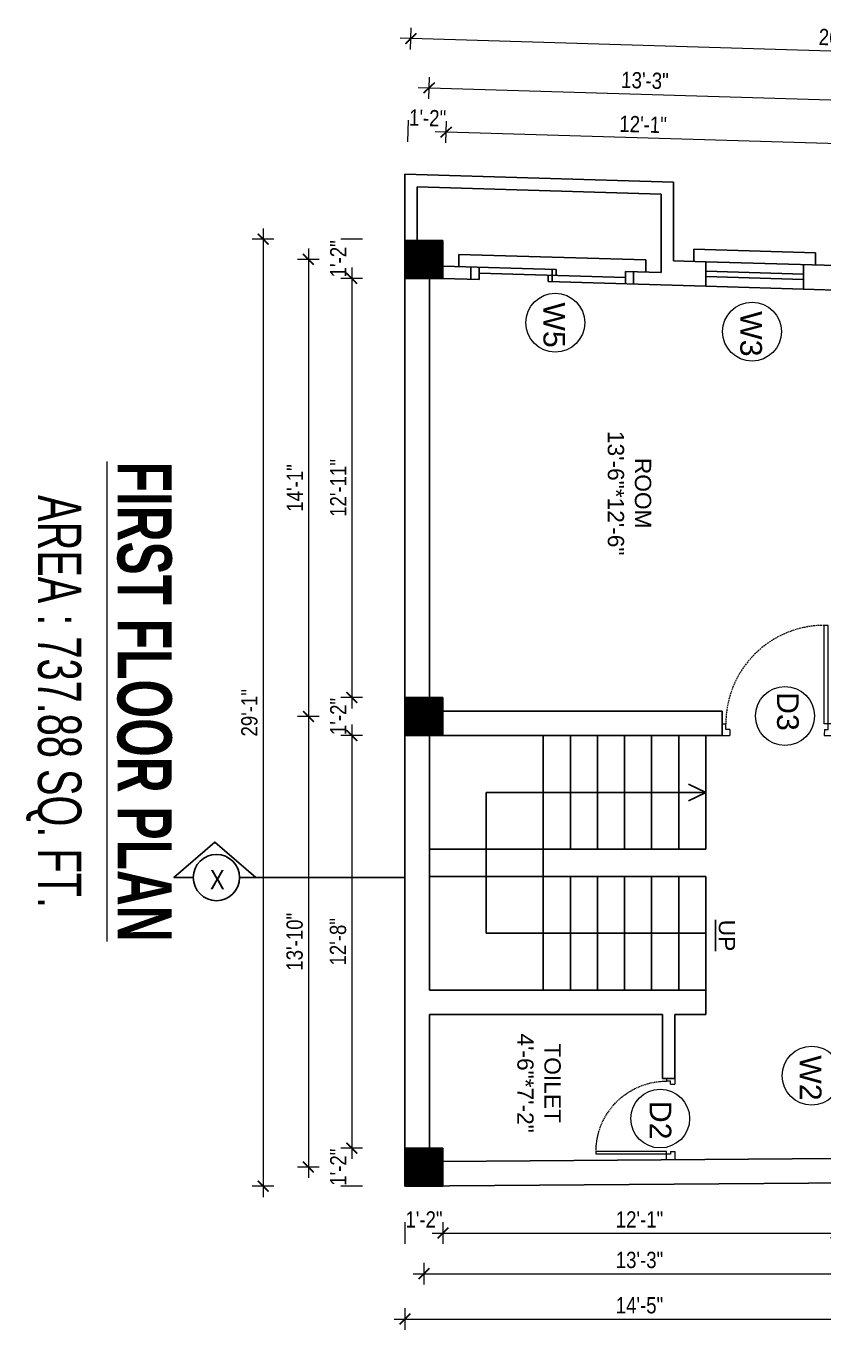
# Model space of a CAD drawing. Header units: inches. Extents: x -9985691 to 3643, y -3270716 to 4788.
# Drawn here: x -4964855.6 to -4964561.3, y -3264746.3 to -3264265.1 of the extents above; entities that cross this region are included whole.
import ezdxf

# ---------------------------------------------------------------- set-up
doc = ezdxf.new("R2010")
doc.units = ezdxf.units.IN
doc.header["$LTSCALE"] = 2
doc.header["$MEASUREMENT"] = 0
doc.header["$PDMODE"] = 34
doc.linetypes.add('HIDDEN', pattern=[0.375, 0.25, -0.125])
doc.layers.get('0').update_dxf_attribs({"linetype": 'CONTINUOUS'})
doc.layers.get('DEFPOINTS').update_dxf_attribs({"color": 141, "linetype": 'CONTINUOUS'})
doc.layers.add('A-Hatch', color=7, linetype='CONTINUOUS')
for name, color, linetype, lineweight in [('Annotate-Lite.w', 177, 'CONTINUOUS', 9), ('DIM 1-100', 4, 'CONTINUOUS', 13), ('Door-Window.w', 4, 'CONTINUOUS', 15), ('TEXT', 181, 'CONTINUOUS', 25), ('Text-100.w', 254, 'CONTINUOUS', 9)]:
    doc.layers.add(name, color=color, linetype=linetype, lineweight=lineweight)
doc.styles.add('ARAIL', font='ARIALN.TTF')
doc.styles.add('Arial', font='arial.ttf', dxfattribs={"width": 0.8, "height": 12})
doc.styles.add('arial.', font='arial.ttf')
doc.styles.add('gaurav', font='arial.ttf')
doc.styles.get("Standard").update_dxf_attribs({"font": 'ARIALN.TTF'})
doc.dimstyles.new('1 by 96', dxfattribs={"dimtxt": 6, "dimasz": 4, "dimexe": 4, "dimexo": 4, "dimgap": 2, "dimtad": 1, "dimdec": 0, "dimzin": 0, "dimdsep": 46, "dimlunit": 4, "dimtxsty": 'Standard', "dimblk": 'ARCHTICK', "dimcen": 0, "dimdle": 4, "dimadec": 0, "dimazin": 0, "dimtfac": 1, "dimtdec": 0, "dimtix": 1, "dimtofl": 0, "dimtmove": 1, "dimatfit": 3, "dimldrblk": 'ARCHTICK', "dimfxl": 4, "dimfxlon": 1, "dimtolj": 1, "dimtzin": 0, "dimlwd": -1, "dimlwe": -1, "dimarcsym": 0})

# ---------------------------------------------------------------- blocks, each defined once
blk = doc.blocks.new('3-0')
at = {"ltscale": 3}
for p, q in [((11063.05, 10097.68), (11065.97, 10099.9)), ((11063.05, 10097.68), (11064.53, 10095.73)), ((11065.25, 10097.81), (11066.71, 10098.92)), ((11065.99, 10096.84), (11065.25, 10097.81)), ((11065.97, 10099.9), (11066.71, 10098.92)), ((11065.99, 10096.84), (11064.53, 10095.73)), ((11085.5, 10074.13), (11110.32, 10092.96)), ((11086.24, 10073.15), (11111.05, 10091.97)), ((11111.05, 10091.97), (11110.32, 10092.96)), ((11084.04, 10073.02), (11082.57, 10071.91)), ((11084.04, 10073.02), (11084.78, 10072.04)), ((11084.78, 10072.04), (11086.24, 10073.15)), ((11086.24, 10073.15), (11085.5, 10074.13)), ((11087.72, 10071.2), (11086.24, 10073.15)), ((11082.57, 10071.91), (11084.79, 10068.98)), ((11084.79, 10068.98), (11087.72, 10071.2))]:
    blk.add_line(p, q, dxfattribs=at)
at = {"layer": 'Door-Window.w', "color": 9, "linetype": 'HIDDEN', "lineweight": 18}
blk.add_arc((11085.5, 10074.13), 31.16, 37.1906, 127.1465, dxfattribs=at)
blk = doc.blocks.new('_ArchTick')
at = {"color": 0, "linetype": 'ByBlock', "const_width": 0.15}
blk.add_lwpolyline([(-0.5, -0.5), (0.5, 0.5)], dxfattribs=at)
blk = doc.blocks.new('*D1382')
at = {"layer": 'DEFPOINTS', "color": 0, "ltscale": 0.5, "transparency": 16777216}
for p in [(-4964700.63, -3264304.27), (-4964701.82, -3264344.23), (-4964556.82, -3264348.54)]:
    blk.add_point(p, dxfattribs=at)
at = {"layer": 'DIM 1-100', "color": 0, "ltscale": 0.5, "transparency": 16777216}
for p, q in [((-4964700.75, -3264308.27), (-4964700.52, -3264300.27)), ((-4964551.64, -3264308.7), (-4964704.63, -3264304.15)), ((-4964555.75, -3264312.58), (-4964555.52, -3264304.59))]:
    blk.add_line(p, q, dxfattribs=at)
at = {"layer": 'DIM 1-100', "color": 0, "ltscale": 0.5, "transparency": 16777216, "xscale": 4, "yscale": 4, "zscale": 4}
for p, rotation in [((-4964700.63, -3264304.27), 178.2968649486776), ((-4964555.63, -3264308.58), 358.2968649486776)]:
    blk.add_blockref('_ArchTick', p, dxfattribs=dict(at, rotation=rotation))
at = {"layer": 'DIM 1-100', "color": 0, "ltscale": 0.5, "transparency": 16777216, "insert": (-4964627.99, -3264301.42), "char_height": 6, "attachment_point": 5, "rotation": 358.2969}
blk.add_mtext('\\A1;12\'-1"', dxfattribs=at)
blk = doc.blocks.new('*D1383')
at = {"layer": 'DEFPOINTS', "color": 0, "ltscale": 0.5, "transparency": 16777216}
for p in [(-4964714.63, -3264303.86), (-4964715.82, -3264343.81), (-4964701.82, -3264344.23)]:
    blk.add_point(p, dxfattribs=at)
at = {"layer": 'DIM 1-100', "color": 0, "ltscale": 0.5, "transparency": 16777216}
for p, q in [((-4964714.75, -3264307.85), (-4964714.52, -3264299.86)), ((-4964700.75, -3264308.27), (-4964700.52, -3264300.27))]:
    blk.add_line(p, q, dxfattribs=at)
at = {"layer": 'DIM 1-100', "color": 0, "ltscale": 0.5, "transparency": 16777216, "insert": (-4964707.49, -3264299.05), "char_height": 6, "attachment_point": 5, "rotation": 358.2969}
blk.add_mtext('\\A1;1\'-2"', dxfattribs=at)
blk = doc.blocks.new('*D1386')
at = {"layer": 'DEFPOINTS', "color": 0, "ltscale": 0.5, "transparency": 16777216}
for p in [(-4964547.94, -3264292.67), (-4964708.82, -3264351.23), (-4964549.82, -3264355.96)]:
    blk.add_point(p, dxfattribs=at)
at = {"layer": 'DIM 1-100', "color": 0, "ltscale": 0.5, "transparency": 16777216}
for p, q in [((-4964707.06, -3264291.95), (-4964706.82, -3264283.95)), ((-4964710.94, -3264287.83), (-4964543.94, -3264292.79)), ((-4964548.06, -3264296.67), (-4964547.82, -3264288.68))]:
    blk.add_line(p, q, dxfattribs=at)
at = {"layer": 'DIM 1-100', "color": 0, "ltscale": 0.5, "transparency": 16777216, "xscale": 4, "yscale": 4, "zscale": 4}
for p, rotation in [((-4964706.94, -3264287.95), 178.2968649667786), ((-4964547.94, -3264292.67), 358.2968649667786)]:
    blk.add_blockref('_ArchTick', p, dxfattribs=dict(at, rotation=rotation))
at = {"layer": 'DIM 1-100', "color": 0, "ltscale": 0.5, "transparency": 16777216, "insert": (-4964627.29, -3264285.25), "char_height": 6, "attachment_point": 5, "rotation": 358.2969}
blk.add_mtext('\\A1;13\'-3"', dxfattribs=at)
blk = doc.blocks.new('*D1388')
at = {"layer": 'DEFPOINTS', "color": 0, "ltscale": 0.5, "transparency": 16777216}
for p in [(-4964713.62, -3264269.75), (-4964715.82, -3264343.81), (-4964397.7, -3264353.27)]:
    blk.add_point(p, dxfattribs=at)
at = {"layer": 'DIM 1-100', "color": 0, "ltscale": 0.5, "transparency": 16777216}
for p, q in [((-4964713.74, -3264273.74), (-4964713.5, -3264265.75)), ((-4964391.49, -3264279.32), (-4964717.62, -3264269.63)), ((-4964395.61, -3264283.2), (-4964395.37, -3264275.21))]:
    blk.add_line(p, q, dxfattribs=at)
at = {"layer": 'DIM 1-100', "color": 0, "ltscale": 0.5, "transparency": 16777216, "xscale": 4, "yscale": 4, "zscale": 4}
for p, rotation in [((-4964713.62, -3264269.75), 178.2968649667986), ((-4964395.49, -3264279.21), 358.2968649667986)]:
    blk.add_blockref('_ArchTick', p, dxfattribs=dict(at, rotation=rotation))
at = {"layer": 'DIM 1-100', "color": 0, "ltscale": 0.5, "transparency": 16777216, "insert": (-4964554.41, -3264269.42), "char_height": 6, "attachment_point": 5, "rotation": 358.2969}
blk.add_mtext('\\A1;26\'-6"', dxfattribs=at)
blk = doc.blocks.new('*D1389')
at = {"layer": 'DEFPOINTS', "color": 0, "ltscale": 0.5, "transparency": 16777216}
for p in [(-4964715.82, -3264343.81), (-4964735.45, -3264358.23), (-4964715.82, -3264358.23)]:
    blk.add_point(p, dxfattribs=at)
at = {"layer": 'DIM 1-100', "color": 0, "ltscale": 0.5, "transparency": 16777216}
for p, q in [((-4964731.45, -3264343.81), (-4964739.45, -3264343.81)), ((-4964731.45, -3264358.23), (-4964739.45, -3264358.23))]:
    blk.add_line(p, q, dxfattribs=at)
at = {"layer": 'DIM 1-100', "color": 0, "ltscale": 0.5, "transparency": 16777216, "insert": (-4964740.46, -3264351.02), "char_height": 6, "attachment_point": 5, "rotation": 90}
blk.add_mtext('\\A1;1\'-2"', dxfattribs=at)
blk = doc.blocks.new('*D1390')
at = {"layer": 'DEFPOINTS', "color": 0, "ltscale": 0.5, "transparency": 16777216}
for p in [(-4964715.82, -3264358.23), (-4964735.45, -3264512.91), (-4964715.82, -3264512.91)]:
    blk.add_point(p, dxfattribs=at)
at = {"layer": 'DIM 1-100', "color": 0, "ltscale": 0.5, "transparency": 16777216}
for p, q in [((-4964735.45, -3264354.23), (-4964735.45, -3264516.91)), ((-4964731.45, -3264358.23), (-4964739.45, -3264358.23)), ((-4964731.45, -3264512.91), (-4964739.45, -3264512.91))]:
    blk.add_line(p, q, dxfattribs=at)
at = {"layer": 'DIM 1-100', "color": 0, "ltscale": 0.5, "transparency": 16777216, "xscale": 4, "yscale": 4, "zscale": 4}
for p, rotation in [((-4964735.45, -3264358.23), 90), ((-4964735.45, -3264512.91), 270)]:
    blk.add_blockref('_ArchTick', p, dxfattribs=dict(at, rotation=rotation))
at = {"layer": 'DIM 1-100', "color": 0, "ltscale": 0.5, "transparency": 16777216, "insert": (-4964740.46, -3264435.57), "char_height": 6, "attachment_point": 5, "rotation": 90}
blk.add_mtext('\\A1;12\'-11"', dxfattribs=at)
blk = doc.blocks.new('*D1391')
at = {"layer": 'DEFPOINTS', "color": 0, "ltscale": 0.5, "transparency": 16777216}
for p in [(-4964715.82, -3264512.91), (-4964735.45, -3264526.91), (-4964715.82, -3264526.91)]:
    blk.add_point(p, dxfattribs=at)
at = {"layer": 'DIM 1-100', "color": 0, "ltscale": 0.5, "transparency": 16777216}
for p, q in [((-4964731.45, -3264512.91), (-4964739.45, -3264512.91)), ((-4964731.45, -3264526.91), (-4964739.45, -3264526.91))]:
    blk.add_line(p, q, dxfattribs=at)
at = {"layer": 'DIM 1-100', "color": 0, "ltscale": 0.5, "transparency": 16777216, "insert": (-4964740.46, -3264519.91), "char_height": 6, "attachment_point": 5, "rotation": 90}
blk.add_mtext('\\A1;1\'-2"', dxfattribs=at)
blk = doc.blocks.new('*D1392')
at = {"layer": 'DEFPOINTS', "color": 0, "ltscale": 0.5, "transparency": 16777216}
for p in [(-4964715.82, -3264526.91), (-4964735.45, -3264679.16), (-4964715.82, -3264679.16)]:
    blk.add_point(p, dxfattribs=at)
at = {"layer": 'DIM 1-100', "color": 0, "ltscale": 0.5, "transparency": 16777216}
for p, q in [((-4964731.45, -3264526.91), (-4964739.45, -3264526.91)), ((-4964735.45, -3264522.91), (-4964735.45, -3264683.16)), ((-4964731.45, -3264679.16), (-4964739.45, -3264679.16))]:
    blk.add_line(p, q, dxfattribs=at)
at = {"layer": 'DIM 1-100', "color": 0, "ltscale": 0.5, "transparency": 16777216, "xscale": 4, "yscale": 4, "zscale": 4}
for p, rotation in [((-4964735.45, -3264526.91), 90), ((-4964735.45, -3264679.16), 270)]:
    blk.add_blockref('_ArchTick', p, dxfattribs=dict(at, rotation=rotation))
at = {"layer": 'DIM 1-100', "color": 0, "ltscale": 0.5, "transparency": 16777216, "insert": (-4964740.51, -3264603.04), "char_height": 6, "attachment_point": 5, "rotation": 90}
blk.add_mtext('\\A1;12\'-8"', dxfattribs=at)
blk = doc.blocks.new('*D1393')
at = {"layer": 'DEFPOINTS', "color": 0, "ltscale": 0.5, "transparency": 16777216}
for p in [(-4964715.82, -3264679.16), (-4964735.45, -3264693.27), (-4964715.82, -3264693.27)]:
    blk.add_point(p, dxfattribs=at)
at = {"layer": 'DIM 1-100', "color": 0, "ltscale": 0.5, "transparency": 16777216}
for p, q in [((-4964731.45, -3264679.16), (-4964739.45, -3264679.16)), ((-4964731.45, -3264693.27), (-4964739.45, -3264693.27))]:
    blk.add_line(p, q, dxfattribs=at)
at = {"layer": 'DIM 1-100', "color": 0, "ltscale": 0.5, "transparency": 16777216, "insert": (-4964740.46, -3264686.22), "char_height": 6, "attachment_point": 5, "rotation": 90}
blk.add_mtext('\\A1;1\'-2"', dxfattribs=at)
blk = doc.blocks.new('*D1394')
at = {"layer": 'DEFPOINTS', "color": 0, "ltscale": 0.5, "transparency": 16777216}
for p in [(-4964708.82, -3264351.23), (-4964751.46, -3264519.91), (-4964708.82, -3264519.91)]:
    blk.add_point(p, dxfattribs=at)
at = {"layer": 'DIM 1-100', "color": 0, "ltscale": 0.5, "transparency": 16777216}
for p, q in [((-4964751.46, -3264347.23), (-4964751.46, -3264523.91)), ((-4964747.46, -3264351.23), (-4964755.46, -3264351.23)), ((-4964747.46, -3264519.91), (-4964755.46, -3264519.91))]:
    blk.add_line(p, q, dxfattribs=at)
at = {"layer": 'DIM 1-100', "color": 0, "ltscale": 0.5, "transparency": 16777216, "xscale": 4, "yscale": 4, "zscale": 4}
for p, rotation in [((-4964751.46, -3264351.23), 90), ((-4964751.46, -3264519.91), 270)]:
    blk.add_blockref('_ArchTick', p, dxfattribs=dict(at, rotation=rotation))
at = {"layer": 'DIM 1-100', "color": 0, "ltscale": 0.5, "transparency": 16777216, "insert": (-4964756.47, -3264435.57), "char_height": 6, "attachment_point": 5, "rotation": 90}
blk.add_mtext('\\A1;14\'-1"', dxfattribs=at)
blk = doc.blocks.new('*D1395')
at = {"layer": 'DEFPOINTS', "color": 0, "ltscale": 0.5, "transparency": 16777216}
for p in [(-4964708.82, -3264519.91), (-4964751.46, -3264686.16), (-4964708.82, -3264686.16)]:
    blk.add_point(p, dxfattribs=at)
at = {"layer": 'DIM 1-100', "color": 0, "ltscale": 0.5, "transparency": 16777216}
for p, q in [((-4964751.46, -3264515.91), (-4964751.46, -3264690.16)), ((-4964747.46, -3264519.91), (-4964755.46, -3264519.91)), ((-4964747.46, -3264686.16), (-4964755.46, -3264686.16))]:
    blk.add_line(p, q, dxfattribs=at)
at = {"layer": 'DIM 1-100', "color": 0, "ltscale": 0.5, "transparency": 16777216, "xscale": 4, "yscale": 4, "zscale": 4}
for p, rotation in [((-4964751.46, -3264519.91), 90), ((-4964751.46, -3264686.16), 270)]:
    blk.add_blockref('_ArchTick', p, dxfattribs=dict(at, rotation=rotation))
at = {"layer": 'DIM 1-100', "color": 0, "ltscale": 0.5, "transparency": 16777216, "insert": (-4964756.52, -3264603.04), "char_height": 6, "attachment_point": 5, "rotation": 90}
blk.add_mtext('\\A1;13\'-10"', dxfattribs=at)
blk = doc.blocks.new('*D1396')
at = {"layer": 'DEFPOINTS', "color": 0, "ltscale": 0.5, "transparency": 16777216}
for p in [(-4964715.82, -3264343.81), (-4964768.15, -3264693.27), (-4964715.82, -3264693.27)]:
    blk.add_point(p, dxfattribs=at)
at = {"layer": 'DIM 1-100', "color": 0, "ltscale": 0.5, "transparency": 16777216}
for p, q in [((-4964768.15, -3264339.81), (-4964768.15, -3264697.27)), ((-4964764.15, -3264343.81), (-4964772.15, -3264343.81)), ((-4964764.15, -3264693.27), (-4964772.15, -3264693.27))]:
    blk.add_line(p, q, dxfattribs=at)
at = {"layer": 'DIM 1-100', "color": 0, "ltscale": 0.5, "transparency": 16777216, "xscale": 4, "yscale": 4, "zscale": 4}
for p, rotation in [((-4964768.15, -3264343.81), 90), ((-4964768.15, -3264693.27), 270)]:
    blk.add_blockref('_ArchTick', p, dxfattribs=dict(at, rotation=rotation))
at = {"layer": 'DIM 1-100', "color": 0, "ltscale": 0.5, "transparency": 16777216, "insert": (-4964773.21, -3264518.54), "char_height": 6, "attachment_point": 5, "rotation": 90}
blk.add_mtext('\\A1;29\'-1"', dxfattribs=at)
blk = doc.blocks.new('*D1397')
at = {"layer": 'DEFPOINTS', "color": 0, "ltscale": 0.5, "transparency": 16777216}
for p in [(-4964715.82, -3264693.27), (-4964701.82, -3264693.16), (-4964715.82, -3264710.51)]:
    blk.add_point(p, dxfattribs=at)
at = {"layer": 'DIM 1-100', "color": 0, "ltscale": 0.5, "transparency": 16777216}
for p, q in [((-4964715.82, -3264706.51), (-4964715.82, -3264714.51)), ((-4964701.82, -3264706.51), (-4964701.82, -3264714.51))]:
    blk.add_line(p, q, dxfattribs=at)
at = {"layer": 'DIM 1-100', "color": 0, "ltscale": 0.5, "transparency": 16777216, "insert": (-4964708.82, -3264705.5), "char_height": 6, "attachment_point": 5}
blk.add_mtext('\\A1;1\'-2"', dxfattribs=at)
blk = doc.blocks.new('*D1398')
at = {"layer": 'DEFPOINTS', "color": 0, "ltscale": 0.5, "transparency": 16777216}
for p in [(-4964701.82, -3264693.16), (-4964556.82, -3264691.94), (-4964556.82, -3264710.51)]:
    blk.add_point(p, dxfattribs=at)
at = {"layer": 'DIM 1-100', "color": 0, "ltscale": 0.5, "transparency": 16777216}
for p, q in [((-4964701.82, -3264706.51), (-4964701.82, -3264714.51)), ((-4964556.82, -3264706.51), (-4964556.82, -3264714.51)), ((-4964705.82, -3264710.51), (-4964552.82, -3264710.51))]:
    blk.add_line(p, q, dxfattribs=at)
at = {"layer": 'DIM 1-100', "color": 0, "ltscale": 0.5, "transparency": 16777216, "xscale": 4, "yscale": 4, "zscale": 4, "rotation": 180}
blk.add_blockref('_ArchTick', (-4964701.82, -3264710.51), dxfattribs=at)
at = {"layer": 'DIM 1-100', "color": 0, "ltscale": 0.5, "transparency": 16777216, "xscale": 4, "yscale": 4, "zscale": 4}
blk.add_blockref('_ArchTick', (-4964556.82, -3264710.51), dxfattribs=at)
at = {"layer": 'DIM 1-100', "color": 0, "ltscale": 0.5, "transparency": 16777216, "insert": (-4964629.32, -3264705.5), "char_height": 6, "attachment_point": 5}
blk.add_mtext('\\A1;12\'-1"', dxfattribs=at)
blk = doc.blocks.new('*D1402')
at = {"layer": 'DEFPOINTS', "color": 0, "ltscale": 0.5, "transparency": 16777216}
for p in [(-4964708.82, -3264686.16), (-4964549.82, -3264684.94), (-4964549.82, -3264725.54)]:
    blk.add_point(p, dxfattribs=at)
at = {"layer": 'DIM 1-100', "color": 0, "ltscale": 0.5, "transparency": 16777216}
for p, q in [((-4964708.82, -3264721.54), (-4964708.82, -3264729.54)), ((-4964549.82, -3264721.54), (-4964549.82, -3264729.54)), ((-4964712.82, -3264725.54), (-4964545.82, -3264725.54))]:
    blk.add_line(p, q, dxfattribs=at)
at = {"layer": 'DIM 1-100', "color": 0, "ltscale": 0.5, "transparency": 16777216, "xscale": 4, "yscale": 4, "zscale": 4, "rotation": 180}
blk.add_blockref('_ArchTick', (-4964708.82, -3264725.54), dxfattribs=at)
at = {"layer": 'DIM 1-100', "color": 0, "ltscale": 0.5, "transparency": 16777216, "xscale": 4, "yscale": 4, "zscale": 4}
blk.add_blockref('_ArchTick', (-4964549.82, -3264725.54), dxfattribs=at)
at = {"layer": 'DIM 1-100', "color": 0, "ltscale": 0.5, "transparency": 16777216, "insert": (-4964629.32, -3264720.48), "char_height": 6, "attachment_point": 5}
blk.add_mtext('\\A1;13\'-3"', dxfattribs=at)
blk = doc.blocks.new('*D1404')
at = {"layer": 'DEFPOINTS', "color": 0, "ltscale": 0.5, "transparency": 16777216}
for p in [(-4964715.82, -3264693.27), (-4964542.82, -3264691.94), (-4964542.82, -3264742.27)]:
    blk.add_point(p, dxfattribs=at)
at = {"layer": 'DIM 1-100', "color": 0, "ltscale": 0.5, "transparency": 16777216}
for p, q in [((-4964715.82, -3264738.27), (-4964715.82, -3264746.27)), ((-4964542.82, -3264738.27), (-4964542.82, -3264746.27)), ((-4964719.82, -3264742.27), (-4964538.82, -3264742.27))]:
    blk.add_line(p, q, dxfattribs=at)
at = {"layer": 'DIM 1-100', "color": 0, "ltscale": 0.5, "transparency": 16777216, "xscale": 4, "yscale": 4, "zscale": 4, "rotation": 180}
blk.add_blockref('_ArchTick', (-4964715.82, -3264742.27), dxfattribs=at)
at = {"layer": 'DIM 1-100', "color": 0, "ltscale": 0.5, "transparency": 16777216, "xscale": 4, "yscale": 4, "zscale": 4}
blk.add_blockref('_ArchTick', (-4964542.82, -3264742.27), dxfattribs=at)
at = {"layer": 'DIM 1-100', "color": 0, "ltscale": 0.5, "transparency": 16777216, "insert": (-4964629.32, -3264737.2), "char_height": 6, "attachment_point": 5}
blk.add_mtext('\\A1;14\'-5"', dxfattribs=at)

msp = doc.modelspace()

# ---------------------------------------------------------------- hatches: boundary and pattern name
at = {"layer": 'A-Hatch', "ltscale": 0.5}
h = msp.add_hatch(dxfattribs=at)
h.set_pattern_fill('ANSI31', color=256, angle=270)
h.set_pattern_definition([(315, (-1700030.4925, -8239453.10822), (0.0883883476483, 0.0883883476483), [])])
h.paths.add_polyline_path([(-4964701.82, -3264358.23), (-4964701.82, -3264344.23), (-4964715.82, -3264344.23), (-4964715.82, -3264358.23)])
h = msp.add_hatch(dxfattribs=at)
h.set_pattern_fill('ANSI31', color=256, angle=270)
h.set_pattern_definition([(315, (-1700030.4925, -8239621.79132), (0.0883883476483, 0.0883883476483), [])])
h.paths.add_polyline_path([(-4964701.82, -3264526.91), (-4964701.82, -3264512.91), (-4964715.82, -3264512.91), (-4964715.82, -3264526.91)])
h = msp.add_hatch(dxfattribs=at)
h.set_pattern_fill('ANSI31', color=256, angle=270)
h.set_pattern_definition([(315, (-1700030.4925, -8239788.04108), (0.0883883476483, 0.0883883476483), [])])
h.paths.add_polyline_path([(-4964701.82, -3264693.16), (-4964701.82, -3264679.16), (-4964715.82, -3264679.16), (-4964715.82, -3264693.16)])

# ---------------------------------------------------------------- linework, layer by layer
at = {"ltscale": 0.5}
for p, q in [((-4964616.82, -3264322.75), (-4964715.82, -3264319.8)), ((-4964715.82, -3264343.81), (-4964715.82, -3264319.8)), ((-4964621.32, -3264327.12), (-4964711.32, -3264324.44)), ((-4964711.32, -3264344.23), (-4964711.32, -3264324.44)), ((-4964616.82, -3264351.75), (-4964616.82, -3264322.75)), ((-4964621.32, -3264356.12), (-4964621.32, -3264327.12)), ((-4964715.82, -3264343.81), (-4964715.82, -3264693.27)), ((-4964627.01, -3264351.45), (-4964696.01, -3264349.4)), ((-4964696.01, -3264349.4), (-4964696.01, -3264353.9)), ((-4964609.32, -3264347.48), (-4964564.32, -3264348.81)), ((-4964609.32, -3264351.98), (-4964609.32, -3264347.48)), ((-4964564.32, -3264353.32), (-4964564.32, -3264348.81)), ((-4964660.01, -3264354.97), (-4964701.69, -3264353.73)), ((-4964691.51, -3264358.54), (-4964691.51, -3264354.04)), ((-4964688.51, -3264358.63), (-4964688.51, -3264354.13)), ((-4964627.01, -3264351.45), (-4964627.01, -3264355.95)), ((-4964604.82, -3264352.11), (-4964616.82, -3264351.75)), ((-4964604.82, -3264352.11), (-4964556.82, -3264353.54)), ((-4964604.82, -3264361.12), (-4964604.82, -3264352.11)), ((-4964568.82, -3264362.19), (-4964568.82, -3264353.18)), ((-4964706.82, -3264358.23), (-4964706.82, -3264512.91)), ((-4964688.51, -3264358.63), (-4964701.82, -3264358.23)), ((-4964688.51, -3264356.38), (-4964634.51, -3264357.98)), ((-4964663.01, -3264359.39), (-4964663.01, -3264357.13)), ((-4964661.51, -3264359.43), (-4964661.51, -3264354.93)), ((-4964660.01, -3264357.22), (-4964660.01, -3264354.97)), ((-4964621.32, -3264356.12), (-4964634.51, -3264355.73)), ((-4964634.51, -3264360.23), (-4964634.51, -3264355.73)), ((-4964631.51, -3264360.32), (-4964631.51, -3264355.82)), ((-4964604.82, -3264355.61), (-4964568.82, -3264356.68)), ((-4964604.82, -3264357.61), (-4964568.82, -3264358.68)), ((-4964604.82, -3264361.12), (-4964663.01, -3264359.39)), ((-4964604.82, -3264361.12), (-4964556.82, -3264362.54)), ((-4964701.82, -3264517.91), (-4964598.82, -3264517.91)), ((-4964598.82, -3264526.91), (-4964598.82, -3264517.91)), ((-4964706.82, -3264526.91), (-4964706.82, -3264620.91)), ((-4964701.82, -3264526.91), (-4964604.82, -3264526.91)), ((-4964664.82, -3264526.91), (-4964664.82, -3264568.91)), ((-4964654.82, -3264526.91), (-4964654.82, -3264568.91)), ((-4964644.82, -3264526.91), (-4964644.82, -3264568.91)), ((-4964634.82, -3264526.91), (-4964634.82, -3264568.91)), ((-4964624.82, -3264526.91), (-4964624.82, -3264568.91)), ((-4964614.82, -3264526.91), (-4964614.82, -3264568.91)), ((-4964604.82, -3264526.91), (-4964604.82, -3264568.91)), ((-4964598.82, -3264526.91), (-4964604.82, -3264526.91)), ((-4964604.82, -3264547.91), (-4964611.17, -3264544.83)), ((-4964685.82, -3264599.91), (-4964685.82, -3264547.91)), ((-4964685.82, -3264547.91), (-4964604.82, -3264547.91)), ((-4964604.82, -3264547.91), (-4964611.17, -3264551)), ((-4964664.82, -3264568.91), (-4964706.82, -3264568.91)), ((-4964664.82, -3264568.91), (-4964604.82, -3264568.91)), ((-4964664.82, -3264568.91), (-4964664.82, -3264578.91)), ((-4964664.82, -3264578.91), (-4964706.82, -3264578.91)), ((-4964664.82, -3264578.91), (-4964664.82, -3264620.91)), ((-4964664.82, -3264578.91), (-4964604.82, -3264578.91)), ((-4964654.82, -3264578.91), (-4964654.82, -3264620.91)), ((-4964644.82, -3264578.91), (-4964644.82, -3264620.91)), ((-4964634.82, -3264578.91), (-4964634.82, -3264620.91)), ((-4964624.82, -3264578.91), (-4964624.82, -3264620.91)), ((-4964614.82, -3264578.91), (-4964614.82, -3264620.91)), ((-4964604.82, -3264578.91), (-4964604.82, -3264620.91)), ((-4964604.82, -3264599.91), (-4964685.82, -3264599.91)), ((-4964706.82, -3264620.91), (-4964604.82, -3264620.91)), ((-4964604.82, -3264620.91), (-4964604.82, -3264629.91)), ((-4964706.82, -3264629.91), (-4964706.82, -3264679.16)), ((-4964706.82, -3264629.91), (-4964620.82, -3264629.91)), ((-4964620.82, -3264629.91), (-4964620.82, -3264653.51)), ((-4964616.32, -3264629.91), (-4964616.32, -3264653.51)), ((-4964616.32, -3264629.91), (-4964604.82, -3264629.91)), ((-4964616.32, -3264653.51), (-4964620.82, -3264653.51)), ((-4964701.82, -3264684.16), (-4964556.82, -3264683.05)), ((-4964715.82, -3264693.27), (-4964524.82, -3264691.8))]:
    msp.add_line(p, q, dxfattribs=at)
for points in [[(-4964701.82, -3264344.23), (-4964701.82, -3264358.23), (-4964715.82, -3264358.23), (-4964715.82, -3264344.23)], [(-4964701.82, -3264512.91), (-4964701.82, -3264526.91), (-4964715.82, -3264526.91), (-4964715.82, -3264512.91)], [(-4964701.82, -3264679.16), (-4964701.82, -3264693.16), (-4964715.82, -3264693.16), (-4964715.82, -3264679.16)]]:
    msp.add_lwpolyline(points, close=True, dxfattribs=at)
at = {"layer": 'Annotate-Lite.w', "ltscale": 0.005}
for centre in [(-4964660.39, -3264374.62), (-4964587.77, -3264377.88), (-4964575.64, -3264519.72), (-4964565.81, -3264652.46), (-4964621.67, -3264668.27)]:
    msp.add_circle(centre, 10.86, dxfattribs=at)
at = {"layer": 'TEXT'}
for points in [[(-4964793.93, -3264579.35), (-4964801.07, -3264579.35), (-4964785.93, -3264566.27), (-4964770.79, -3264579.35)], [(-4964715.82, -3264579.35), (-4964776.86, -3264579.35)]]:
    msp.add_lwpolyline(points, dxfattribs=at)
msp.add_circle((-4964785.4, -3264579.35), 8.53, dxfattribs=at)

# ---------------------------------------------------------------- block references
at = {"layer": 'Door-Window.w', "linetype": 'ByBlock'}
for p, xscale, yscale, zscale, rotation in [((-4979469.67, -3263032.46), -0.9997907823099138, 0.9997907820742985, 0.9997907822730241, 217.1524242959098), ((-4963004.58, -3281925.23), 1.166422579283982, 1.166422579009098, 1.166422579240944, 52.84757570260062), ((-4979469.67, -3265946.41), 0.9997907823099139, 0.9997907820742985, 0.9997907822730241, 322.8475757040901), ((-4952188.95, -3265792.25), -0.8331589850253455, 0.8331589851164872, 0.8331589849470642, 37.15242428694933)]:
    msp.add_blockref('3-0', p, dxfattribs=dict(at, xscale=xscale, yscale=yscale, zscale=zscale, rotation=rotation))

# ---------------------------------------------------------------- texts
at = {"layer": 'Annotate-Lite.w', "ltscale": 0.005, "char_height": 8, "style": 'gaurav'}
for s, insert, attachment_point, rotation in [('W5', (-4964656.74, -3264367.08), 1, 270), ('W3', (-4964584.12, -3264370.33), 1, 270), ('D3', (-4964570.55, -3264525.19), 3, 270), ('W2', (-4964562.16, -3264644.91), 1, 270), ('D2', (-4964625.55, -3264661.72), 7, 269.8855)]:
    msp.add_mtext_dynamic_manual_height_columns(s, width=8, gutter_width=100, heights=[0], dxfattribs=dict(at, insert=insert, attachment_point=attachment_point, rotation=rotation))
at = {"layer": 'TEXT', "lineweight": -2, "char_height": 6, "attachment_point": 5, "rotation": 270, "style": 'arial.'}
for s, insert in [('ROOM\\P13\'-6"*12\'-6"', (-4964633.04, -3264437.51)), ('TOILET\\P4\'-6"*7\'-2"', (-4964666.42, -3264655.2))]:
    msp.add_mtext_dynamic_manual_height_columns(s, width=45.7314, gutter_width=30, heights=[0], dxfattribs=dict(at, insert=insert))
at = {"layer": 'TEXT', "insert": (-4964782.31, -3264576.52), "char_height": 7.2, "attachment_point": 3, "style": 'ARAIL'}
msp.add_mtext_dynamic_manual_height_columns('X', width=125.4648, gutter_width=90, heights=[0], dxfattribs=at)
at = {"layer": 'TEXT', "lineweight": -2, "insert": (-4964597.08, -3264600.73), "char_height": 6, "width": 26.6739, "attachment_point": 5, "rotation": 270, "style": 'arial.'}
msp.add_mtext('{\\LUP}', dxfattribs=at)
at = {"layer": 'Text-100.w', "insert": (-4964801.88, -3264514.41), "char_height": 20, "width": 569.1024, "attachment_point": 2, "rotation": 270, "style": 'Arial'}
msp.add_mtext('\\A1;{\\fArial Narrow|b1|i0|c0|p34;\\LFIRST FLOOR PLAN\\P\\fArial Narrow|b0|i0|c0|p34;\\H0.8x;\\lAREA : 737.88 SQ. FT.\\H1.02306x; }', dxfattribs=at)

# ---------------------------------------------------------------- dimensions: what is measured, and where the dimension line sits
at = {"layer": 'DIM 1-100', "ltscale": 0.5}
for p1, p2, distance, picture, middle in [((-4964397.7, -3264353.27), (-4964715.82, -3264343.81), -74.1, '*D1388', (-4964554.41, -3264269.42)), ((-4964708.82, -3264351.23), (-4964549.82, -3264355.96), 63.31, '*D1386', (-4964627.29, -3264285.25))]:
    dim = msp.add_aligned_dim(p1=p1, p2=p2, distance=distance, dimstyle='1 by 96', dxfattribs=at)
    dim.commit()
    dim.dimension.update_dxf_attribs({"geometry": picture, "text_midpoint": middle})
for base, p1, p2, angle, picture, middle in [((-4964714.63, -3264303.86), (-4964701.82, -3264344.23), (-4964715.82, -3264343.81), 178.2969, '*D1383', (-4964707.49, -3264299.05)), ((-4964700.63, -3264304.27), (-4964556.82, -3264348.54), (-4964701.82, -3264344.23), 178.2969, '*D1382', (-4964627.99, -3264301.42)), ((-4964768.15, -3264693.27), (-4964715.82, -3264343.81), (-4964715.82, -3264693.27), 270, '*D1396', (-4964773.21, -3264518.54)), ((-4964735.45, -3264358.23), (-4964715.82, -3264343.81), (-4964715.82, -3264358.23), 270, '*D1389', (-4964740.46, -3264351.02)), ((-4964751.46, -3264519.91), (-4964708.82, -3264351.23), (-4964708.82, -3264519.91), 270, '*D1394', (-4964756.47, -3264435.57)), ((-4964735.45, -3264512.91), (-4964715.82, -3264358.23), (-4964715.82, -3264512.91), 270, '*D1390', (-4964740.46, -3264435.57)), ((-4964735.45, -3264526.91), (-4964715.82, -3264512.91), (-4964715.82, -3264526.91), 270, '*D1391', (-4964740.46, -3264519.91)), ((-4964751.46, -3264686.16), (-4964708.82, -3264519.91), (-4964708.82, -3264686.16), 270, '*D1395', (-4964756.52, -3264603.04)), ((-4964735.45, -3264679.16), (-4964715.82, -3264526.91), (-4964715.82, -3264679.16), 270, '*D1392', (-4964740.51, -3264603.04)), ((-4964735.45, -3264693.27), (-4964715.82, -3264679.16), (-4964715.82, -3264693.27), 270, '*D1393', (-4964740.46, -3264686.22))]:
    dim = msp.add_linear_dim(base=base, p1=p1, p2=p2, angle=angle, dimstyle='1 by 96', dxfattribs=at)
    dim.commit()
    dim.dimension.update_dxf_attribs({"geometry": picture, "text_midpoint": middle})
for base, p1, p2, picture, middle in [((-4964549.82, -3264725.54), (-4964708.82, -3264686.16), (-4964549.82, -3264684.94), '*D1402', (-4964629.32, -3264720.48)), ((-4964542.82, -3264742.27), (-4964715.82, -3264693.27), (-4964542.82, -3264691.94), '*D1404', (-4964629.32, -3264737.2)), ((-4964715.82, -3264710.51), (-4964701.82, -3264693.16), (-4964715.82, -3264693.27), '*D1397', (-4964708.82, -3264705.5)), ((-4964556.82, -3264710.51), (-4964701.82, -3264693.16), (-4964556.82, -3264691.94), '*D1398', (-4964629.32, -3264705.5))]:
    dim = msp.add_linear_dim(base=base, p1=p1, p2=p2, dimstyle='1 by 96', dxfattribs=at)
    dim.commit()
    dim.dimension.update_dxf_attribs({"geometry": picture, "text_midpoint": middle})

doc.saveas('drawing.dxf')
